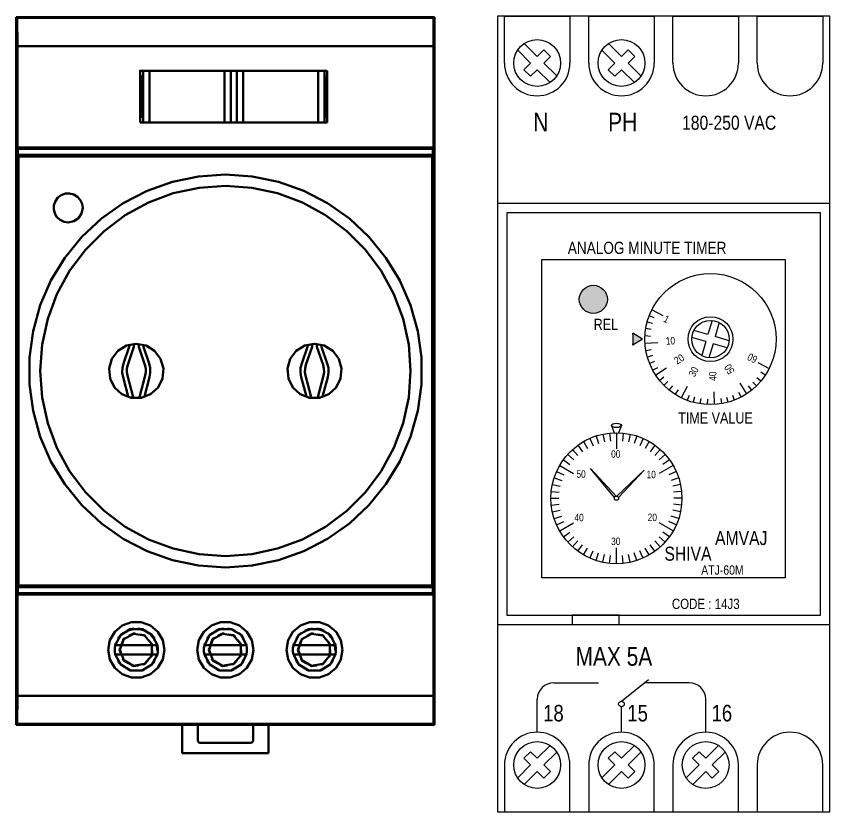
# Model space of a CAD drawing. Header units: millimetres. Extents: x 41 to 1635, y 11 to 1528.
# Drawn here: x 859.7 to 946.6, y 1114.2 to 1199.2 of the extents above; entities that cross this region are included whole.
import ezdxf

# ---------------------------------------------------------------- set-up
doc = ezdxf.new("R2010")
doc.units = ezdxf.units.MM
doc.header["$LTSCALE"] = 8
doc.layers.get('0').update_dxf_attribs({"linetype": 'CONTINUOUS'})
doc.layers.add('Visible (ISO)', color=7, linetype='CONTINUOUS', lineweight=50)
doc.styles.get("Standard").update_dxf_attribs({"font": '', "width": 0.8})
doc.styles.get('Standard').set_extended_font_data('Meiryo UI')

# ---------------------------------------------------------------- blocks, each defined once
blk = doc.blocks.new('Timer Shiva Amvaj')
for color, points in [(2, [(-23, -30.25, 1), (-26, -30.25, 1)]), (256, [(-20.284, -35.146), (-19.265, -34.5), (-20.284, -33.854, -0.080196)])]:
    blk.add_hatch(color=color).paths.add_polyline_path(points)
for p, q in [((-31.878, -2.914), (-30.5, -4.293)), ((-22.878, -2.914), (-21.5, -4.293)), ((-32.586, -3.622), (-31.207, -5)), ((-30.5, -4.293), (-29.793, -3.586)), ((-29.086, -4.293), (-29.793, -3.586)), ((-29.793, -5), (-29.086, -4.293)), ((-23.586, -3.622), (-22.207, -5)), ((-21.5, -4.293), (-20.793, -3.586)), ((-20.086, -4.293), (-20.793, -3.586)), ((-20.793, -5), (-20.086, -4.293)), ((-31.914, -5.707), (-31.207, -5)), ((-29.793, -5), (-28.414, -6.378)), ((-22.914, -5.707), (-22.207, -5)), ((-20.793, -5), (-19.414, -6.378)), ((-31.914, -5.707), (-31.207, -6.414)), ((-31.207, -6.414), (-30.5, -5.707)), ((-30.5, -5.707), (-29.122, -7.086)), ((-22.914, -5.707), (-22.207, -6.414)), ((-22.207, -6.414), (-21.5, -5.707)), ((-21.5, -5.707), (-20.122, -7.086)), ((-18.004, -32.234), (-18.535, -32.021)), ((-18.004, -32.234), (-18.535, -32.021)), ((-17.033, -31.998), (-18.244, -31.358)), ((-18.196, -32.83), (-18.745, -32.67)), ((-18.196, -32.83), (-18.745, -32.67)), ((-11.817, -32.507), (-12.259, -34.003)), ((-11.05, -32.734), (-11.492, -34.23)), ((-19.265, -34.5), (-20.284, -33.854)), ((-18.335, -33.479), (-18.898, -33.376)), ((-18.335, -33.479), (-18.898, -33.376)), ((-12.259, -34.003), (-13.755, -33.561)), ((-19.265, -34.5), (-20.284, -35.146)), ((-18.41, -34.201), (-18.981, -34.163)), ((-18.41, -34.201), (-18.981, -34.163)), ((-12.486, -34.77), (-13.981, -34.328)), ((-9.996, -34.672), (-11.492, -34.23)), ((-17.605, -34.892), (-18.974, -34.953)), ((-12.486, -34.77), (-12.928, -36.266)), ((-11.718, -34.997), (-12.161, -36.493)), ((-10.223, -35.439), (-11.718, -34.997)), ((-18.312, -35.656), (-18.877, -35.748)), ((-18.169, -36.266), (-18.722, -36.412)), ((-17.954, -36.894), (-18.489, -37.096)), ((-6.945, -37.002), (-5.733, -37.642)), ((-17.646, -37.552), (-18.155, -37.813)), ((-16.677, -37.617), (-17.837, -38.347)), ((-6.603, -38.008), (-6.13, -38.33)), ((-16.959, -38.576), (-17.409, -38.93)), ((-16.539, -39.04), (-16.952, -39.436)), ((-7.482, -39.083), (-7.088, -39.499)), ((-7.033, -38.594), (-6.599, -38.967)), ((-16.046, -39.485), (-16.416, -39.922)), ((-15.458, -39.911), (-15.776, -40.387)), ((-14.491, -39.544), (-15.13, -40.755)), ((-14.491, -39.544), (-15.13, -40.755)), ((-14.491, -39.544), (-15.13, -40.755)), ((-8.871, -39.189), (-8.142, -40.348)), ((-7.949, -39.5), (-7.598, -39.952)), ((-14.275, -40.508), (-14.489, -41.038)), ((-13.679, -40.702), (-13.841, -41.251)), ((-13.031, -40.843), (-13.135, -41.406)), ((-11.633, -40.119), (-11.582, -41.488)), ((-10.887, -40.833), (-10.801, -41.398)), ((-10.276, -40.696), (-10.135, -41.25)), ((-9.647, -40.486), (-9.449, -41.023)), ((-8.986, -40.183), (-8.729, -40.695)), ((-12.308, -40.92), (-12.348, -41.491)), ((-22.566, -43.721), (-22.268, -44.504)), ((-21.509, -43.721), (-21.807, -44.504)), ((-24.885, -45.105), (-24.537, -45.887)), ((-24.201, -44.843), (-23.936, -45.656)), ((-23.493, -44.653), (-23.315, -45.49)), ((-22.769, -44.538), (-22.68, -45.389)), ((-22.037, -44.5), (-22.037, -46.211)), ((-21.306, -44.538), (-21.395, -45.389)), ((-20.582, -44.653), (-20.76, -45.49)), ((-19.874, -44.843), (-20.139, -45.656)), ((-19.19, -45.105), (-19.538, -45.887)), ((-26.152, -45.837), (-25.649, -46.529)), ((-25.537, -45.438), (-25.11, -46.179)), ((-18.537, -45.438), (-18.965, -46.179)), ((-17.923, -45.837), (-18.426, -46.529)), ((-27.239, -46.816), (-26.604, -47.388)), ((-26.721, -46.298), (-26.149, -46.934)), ((-17.354, -46.298), (-17.926, -46.934)), ((-16.835, -46.816), (-17.471, -47.388)), ((-27.701, -47.386), (-27.009, -47.888)), ((-16.374, -47.386), (-17.066, -47.888)), ((-28.432, -48.653), (-27.651, -49.001)), ((-28.1, -48), (-26.618, -48.855)), ((-22.243, -51.415), (-24.805, -48.327)), ((-22.067, -51.28), (-24.795, -48.324)), ((-21.995, -51.282), (-19.089, -48.501)), ((-21.827, -51.428), (-19.079, -48.505)), ((-15.975, -48), (-17.457, -48.855)), ((-15.643, -48.653), (-16.424, -49.001)), ((-28.695, -49.337), (-27.881, -49.601)), ((-15.38, -49.337), (-16.193, -49.601)), ((-28.885, -50.045), (-28.048, -50.222)), ((-15.19, -50.045), (-16.027, -50.222)), ((-28.999, -50.768), (-28.149, -50.858)), ((-15.076, -50.768), (-15.926, -50.858)), ((-29.037, -51.5), (-28.182, -51.5)), ((-15.037, -51.5), (-15.893, -51.5)), ((-28.999, -52.232), (-28.149, -52.142)), ((-28.885, -52.955), (-28.048, -52.778)), ((-15.19, -52.955), (-16.027, -52.778)), ((-15.076, -52.232), (-15.926, -52.142)), ((-28.695, -53.663), (-27.881, -53.399)), ((-15.38, -53.663), (-16.193, -53.399)), ((-28.432, -54.347), (-27.651, -53.999)), ((-28.1, -55), (-26.618, -54.145)), ((-15.975, -55), (-17.457, -54.145)), ((-15.643, -54.347), (-16.424, -53.999)), ((-27.701, -55.614), (-27.009, -55.112)), ((-27.239, -56.184), (-26.604, -55.612)), ((-16.835, -56.184), (-17.471, -55.612)), ((-16.374, -55.614), (-17.066, -55.112)), ((-26.721, -56.702), (-26.149, -56.066)), ((-26.152, -57.163), (-25.649, -56.471)), ((-17.923, -57.163), (-18.426, -56.471)), ((-17.354, -56.702), (-17.926, -56.066)), ((-25.537, -57.562), (-25.11, -56.821)), ((-24.885, -57.895), (-24.537, -57.113)), ((-24.201, -58.157), (-23.936, -57.344)), ((-22.037, -58.5), (-22.037, -56.789)), ((-19.874, -58.157), (-20.139, -57.344)), ((-19.19, -57.895), (-19.538, -57.113)), ((-18.537, -57.562), (-18.965, -56.821)), ((-23.493, -58.347), (-23.315, -57.51)), ((-22.769, -58.462), (-22.68, -57.611)), ((-21.306, -58.462), (-21.395, -57.611)), ((-20.582, -58.347), (-20.76, -57.51)), ((-28.727, -71.219), (-23.956, -71.219)), ((-21.5, -73.191), (-18.602, -70.865)), ((-14.273, -71.219), (-19.044, -71.219)), ((-30.497, -76.5), (-30.497, -72.989)), ((-12.503, -76.5), (-12.503, -72.989)), ((-21.5, -76.5), (-21.5, -73.788)), ((-30.5, -79.293), (-29.122, -77.914)), ((-21.5, -79.293), (-20.122, -77.914)), ((-12.5, -79.293), (-11.122, -77.914)), ((-31.914, -79.293), (-31.207, -78.586)), ((-31.207, -78.586), (-30.5, -79.293)), ((-29.793, -80), (-28.414, -78.622)), ((-22.914, -79.293), (-22.207, -78.586)), ((-22.207, -78.586), (-21.5, -79.293)), ((-20.793, -80), (-19.414, -78.622)), ((-13.914, -79.293), (-13.207, -78.586)), ((-13.207, -78.586), (-12.5, -79.293)), ((-11.793, -80), (-10.414, -78.622)), ((-31.914, -79.293), (-31.207, -80)), ((-22.914, -79.293), (-22.207, -80)), ((-13.914, -79.293), (-13.207, -80)), ((-32.586, -81.378), (-31.207, -80)), ((-31.878, -82.086), (-30.5, -80.707)), ((-30.5, -80.707), (-29.793, -81.414)), ((-29.793, -80), (-29.086, -80.707)), ((-29.086, -80.707), (-29.793, -81.414)), ((-23.586, -81.378), (-22.207, -80)), ((-22.878, -82.086), (-21.5, -80.707)), ((-21.5, -80.707), (-20.793, -81.414)), ((-20.793, -80), (-20.086, -80.707)), ((-20.086, -80.707), (-20.793, -81.414)), ((-14.586, -81.378), (-13.207, -80)), ((-13.878, -82.086), (-12.5, -80.707)), ((-12.5, -80.707), (-11.793, -81.414)), ((-11.793, -80), (-11.086, -80.707)), ((-11.086, -80.707), (-11.793, -81.414))]:
    blk.add_line(p, q)
for points in [[(-34.75, -85), (0.75, -85), (0.75, 0), (-34.75, 0)], [(-34.75, -65), (0.75, -65), (0.75, -20), (-34.75, -20)], [(-33.75, -64), (-0.25, -64), (-0.25, -21), (-33.75, -21)], [(-4, -60), (-30, -60), (-30, -26), (-4, -26)], [(-26.75, -65), (-21.75, -65), (-21.75, -64), (-26.75, -64)]]:
    blk.add_lwpolyline(points, close=True)
for points in [[(-34, -5), (-34, 0), (-27, 0), (-27, -5)], [(-25, -5), (-25, 0), (-18, 0), (-18, -5)], [(-16, -5), (-16, 0), (-9, 0), (-9, -5)], [(-7, -5), (-7, 0), (0, 0), (0, -5)], [(-34, -80), (-34, -85), (-27, -85), (-27, -80)], [(-25, -80), (-25, -85), (-18, -85), (-18, -80)], [(-16, -80), (-16, -85), (-9, -85), (-9, -80)], [(-7, -80), (-7, -85), (0, -85), (0, -80)]]:
    blk.add_lwpolyline(points)
for centre, radius in [((-30.5, -5), 2.5), ((-30.5, -5), 2.5), ((-21.5, -5), 2.5), ((-21.5, -5), 2.5), ((-11.989, -34.5), 7), ((-11.989, -34.5), 2.4), ((-11.989, -34.5), 2), ((-11.989, -34.5), 2), ((-22.037, -51.5), 7), ((-22.037, -51.5), 0.222), ((-21.5, -73.49), 0.298), ((-30.5, -80), 2.5), ((-30.5, -80), 2.5), ((-21.5, -80), 2.5), ((-21.5, -80), 2.5), ((-12.5, -80), 2.5), ((-12.5, -80), 2.5)]:
    blk.add_circle(centre, radius)
at = {"color": 2}
blk.add_circle((-24.5, -30.25), 1.5, dxfattribs=at)
for centre, radius, start, end in [((-30.5, -5), 3.5, 180, 0), ((-21.5, -5), 3.5, 180, 0), ((-12.5, -5), 3.5, 180, 0), ((-3.5, -5), 3.5, 180, 0), ((-24.283, -34.5), 4.051, 350.82981, 9.17019), ((-28.727, -72.989), 1.77, 90, 180), ((-14.273, -72.989), 1.77, 0, 90), ((-30.5, -80), 3.5, 0, 180), ((-21.5, -80), 3.5, 0, 180), ((-12.5, -80), 3.5, 0, 180), ((-3.5, -80), 3.5, 0, 180)]:
    blk.add_arc(centre, radius, start, end)
blk.add_ellipse((-22.037, -43.721), major_axis=(-0.528, 0), ratio=0.428572)
at = {"attachment_point": 1}
for s, insert, char_height, width in [('{\\fArial|b0|i0|c0|p32;N}', (-30.926, -10.313), 2, 278.75759), ('{\\fArial|b0|i0|c0|p32;PH}', (-22.92, -10.313), 2, 278.75759), ('{\\fArial|b0|i0|c0|p32;180-250 VAC}', (-15.025, -10.623), 1.5, 278.75759), ('{\\fArial|b0|i0|c0|p32;ANALOG MINUTE TIMER}', (-27.231, -24.094), 1.3, 278.75759), ('{\\fArial|b0|i0|c0|p32;REL}', (-24.47, -32.314), 1.2, 278.75759), ('{\\fArial|b0|i0|c0|p32;TIME VALUE}', (-15.439, -42.321), 1.2, 278.75759), ('{\\fArial|b0|i0|c0|p32;00}', (-22.605, -46.376), 0.8, 278.75759), ('{\\fArial|b0|i0|c0|p32;50}', (-26.31, -48.515), 0.8, 278.75759), ('{\\fArial|b0|i0|c0|p32;10}', (-18.819, -48.562), 0.8, 278.75759), ('{\\fArial|b0|i0|c0|p32;40}', (-26.525, -53.166), 0.8, 278.75759), ('{\\fArial|b0|i0|c0|p32;20}', (-18.698, -53.143), 0.8, 278.75759), ('{\\fArial|b0|i0|c0|p32;AMVAJ}', (-11.498, -55.002), 1.5, 278.75759), ('{\\fArial|b0|i0|c0|p32;30}', (-22.605, -55.704), 0.8, 278.75759), ('{\\fArial|b0|i0|c0|p32;SHIVA}', (-16.908, -56.675), 1.5, 278.75759), ('{\\fArial|b0|i0|c0|p32;ATJ-60M}', (-12.979, -58.673), 1, 278.75759), ('{\\fArial|b0|i0|c0|p32;CODE : 14J3}', (-16.115, -62.238), 1.1, 278.75759), ('{\\fArial|b0|i0|c0|p32;MAX 5A}', (-26.405, -67.403), 2, 278.75759), ('{\\fArial|b0|i0|c0|p32;18}', (-29.868, -73.581), 1.76991, 246.68813), ('{\\fArial|b0|i0|c0|p32;15}', (-20.871, -73.581), 1.76991, 246.68813), ('{\\fArial|b0|i0|c0|p32;16}', (-11.874, -73.581), 1.76991, 246.68813)]:
    blk.add_mtext(s, dxfattribs=dict(at, insert=insert, char_height=char_height, width=width))
at = {"char_height": 0.8, "width": 278.75759}
for s, insert, attachment_point, rotation in [('{\\fArial|b0|i0|c0|p32;1}', (-17.09, -32.592), 7, 332.16204), ('{\\fArial|b0|i0|c0|p32;10}', (-15.788, -34.261), 3, 2.16204), ('\\pxt330;{\\fArial|b0|i0|c0|p32;20}', (-15.13, -36.029), 3, 32.16204), ('{\\fArial|b0|i0|c0|p32;60}', (-6.887, -36.408), 7, 152.16204), ('{\\fArial|b0|i0|c0|p32;50}', (-10.576, -37.499), 3, 122.16204), ('{\\fArial|b0|i0|c0|p32;30}', (-13.912, -37.354), 3, 62.16204), ('{\\fArial|b0|i0|c0|p32;40}', (-12.162, -37.976), 3, 92.16204)]:
    blk.add_mtext(s, dxfattribs=dict(at, insert=insert, attachment_point=attachment_point, rotation=rotation))
blk = doc.blocks.new('DSO')
at = {"layer": 'Visible (ISO)'}
for p, q in [((0.02, 22.246), (-37.73, 22.246)), ((-37.73, 22.246), (-37.13, 22.246)), ((-37.73, 22.246), (-37.73, 17.171)), ((-37.73, 22.246), (-37.73, 17.403)), ((0.02, 22.246), (-37.73, 22.245)), ((-37.73, -0.052), (-37.73, 22.245)), ((-37.73, 22.245), (-37.68, 22.197)), ((-37.68, 22.197), (-36.18, 22.188)), ((-37.68, -0.004), (-37.68, 22.197)), ((-36.18, 0.005), (-36.18, 22.188)), ((-30.841, 22.188), (-30.795, 22.188)), ((-30.778, 0.006), (-30.778, 22.188)), ((-30.707, 0.029), (-30.707, 22.163)), ((-30.69, 22.164), (-30.644, 22.163)), ((-30.394, 22.163), (-30.44, 22.163)), ((-30.376, 0.03), (-30.376, 22.164)), ((-30.286, 0.063), (-30.286, 22.127)), ((-30.223, 22.128), (-30.058, 22.127)), ((-7.487, 22.129), (-7.652, 22.128)), ((-7.424, 0.063), (-7.424, 22.128)), ((-7.333, 0.029), (-7.333, 22.164)), ((-7.316, 22.164), (-7.27, 22.164)), ((-7.02, 22.165), (-7.066, 22.164)), ((-7.003, 0.028), (-7.003, 22.165)), ((-6.932, 0.005), (-6.932, 22.189)), ((-6.869, 22.189), (-6.915, 22.189)), ((-0.03, 22.198), (-1.53, 22.189)), ((-1.53, 0.004), (-1.53, 22.189)), ((0.02, 22.246), (-0.03, 22.198)), ((-0.03, -0.005), (-0.03, 22.198)), ((0.02, -0.053), (0.02, 22.246)), ((0.02, -0.053), (0.02, 22.246)), ((-10.932, 19.478), (-10.873, 19.181)), ((-10.873, 19.181), (-10.705, 18.93)), ((-10.453, 18.762), (-10.705, 18.93)), ((-10.157, 18.703), (-10.453, 18.762)), ((-35.023, 16.596), (-34.688, 16.995)), ((-34.688, 16.995), (-34.237, 17.256)), ((-33.974, 16.969), (-34.516, 16.68)), ((-34.237, 17.256), (-33.723, 17.346)), ((-33.974, 16.969), (-33.974, 14.724)), ((-33.807, 16.994), (-33.829, 16.991)), ((-33.723, 16.997), (-33.733, 16.994)), ((-33.723, 17.346), (-33.211, 17.256)), ((-33.714, 16.994), (-33.723, 16.997)), ((-33.411, 16.948), (-33.473, 16.969)), ((-32.931, 16.68), (-33.473, 16.969)), ((-33.473, 14.724), (-33.473, 16.969)), ((-33.211, 17.256), (-32.759, 16.995)), ((-32.759, 16.995), (-32.425, 16.596)), ((-19.729, 17.004), (-20.088, 16.61)), ((-19.252, 17.241), (-19.729, 17.004)), ((-18.721, 17.29), (-19.252, 17.241)), ((-18.209, 17.144), (-18.721, 17.29)), ((-17.783, 16.823), (-18.209, 17.144)), ((-35.201, 16.107), (-35.023, 16.596)), ((-34.516, 16.68), (-34.832, 16.154)), ((-34.516, 16.68), (-34.719, 16.348)), ((-34.285, 16.515), (-34.583, 15.998)), ((-34.49, 16.703), (-34.516, 16.68)), ((-34.297, 16.529), (-34.436, 16.288)), ((-34.4, 16.777), (-34.429, 16.736)), ((-34.275, 16.817), (-34.425, 16.742)), ((-34.275, 16.817), (-34.4, 16.777)), ((-34.206, 16.562), (-34.297, 16.529)), ((-33.723, 16.72), (-34.285, 16.515)), ((-33.723, 16.738), (-33.984, 16.643)), ((-33.633, 16.705), (-33.723, 16.738)), ((-33.162, 16.515), (-33.723, 16.72)), ((-33.151, 16.529), (-33.412, 16.625)), ((-33.162, 16.515), (-32.864, 15.998)), ((-33.151, 16.529), (-33.102, 16.446)), ((-32.931, 16.68), (-33.136, 16.819)), ((-33.048, 16.777), (-33.099, 16.794)), ((-33.048, 16.777), (-33.022, 16.741)), ((-32.817, 16.542), (-32.931, 16.68)), ((-32.425, 16.596), (-32.246, 16.107)), ((-20.088, 16.61), (-20.28, 16.113)), ((-17.503, 16.37), (-17.783, 16.823)), ((-35.201, 15.586), (-35.201, 16.107)), ((-34.829, 16.165), (-34.832, 16.154)), ((-34.832, 16.154), (-34.832, 15.539)), ((-34.754, 16.289), (-34.817, 16.202)), ((-34.758, 16.283), (-34.817, 16.186)), ((-34.817, 16.202), (-34.817, 16.184)), ((-34.553, 16.085), (-34.602, 16.001)), ((-32.985, 16.243), (-32.846, 16.001)), ((-32.71, 16.313), (-32.63, 16.038)), ((-32.648, 16.227), (-32.63, 16.202)), ((-32.63, 16.186), (-32.63, 16.202)), ((-32.246, 16.107), (-32.246, 15.586)), ((-20.28, 16.113), (-20.28, 15.58)), ((-20.249, 16.018), (-20.277, 16.122)), ((-17.405, 15.846), (-17.503, 16.37)), ((-34.602, 16.001), (-34.553, 15.727)), ((-34.583, 15.998), (-34.48, 15.41)), ((-32.967, 15.41), (-32.864, 15.998)), ((-32.952, 15.401), (-32.903, 15.675)), ((-32.862, 15.906), (-32.846, 16.001)), ((-32.63, 15.655), (-32.71, 15.38)), ((-20.249, 15.675), (-20.277, 15.57)), ((-17.503, 15.323), (-17.405, 15.846)), ((-5.595, 15.646), (-5.295, 15.646)), ((-5.595, 15.646), (-5.595, 15.481)), ((-5.495, 15.646), (-5.295, 15.646)), ((-5.295, 15.647), (-5.295, 15.553)), ((-5.295, 15.647), (-3.145, 15.647)), ((-5.295, 15.647), (-5.295, 15.646)), ((-5.295, 15.646), (-5.295, 15.615)), ((-3.145, 15.647), (-3.145, 15.553)), ((-3.145, 15.646), (-3.145, 15.647)), ((-3.145, 15.615), (-3.145, 15.646)), ((-3.145, 15.646), (-2.845, 15.646)), ((-35.023, 15.097), (-35.201, 15.586)), ((-34.829, 15.528), (-34.832, 15.539)), ((-34.832, 15.539), (-34.516, 15.013)), ((-34.817, 15.509), (-34.817, 15.491)), ((-34.817, 15.507), (-34.758, 15.41)), ((-34.817, 15.491), (-34.754, 15.404)), ((-34.719, 15.345), (-34.516, 15.013)), ((-34.512, 15.496), (-34.496, 15.401)), ((-34.496, 15.401), (-34.282, 15.222)), ((-34.48, 15.41), (-34.022, 15.026)), ((-33.425, 15.026), (-32.967, 15.41)), ((-33.419, 15.009), (-33.205, 15.188)), ((-33.025, 15.339), (-32.952, 15.401)), ((-32.648, 15.466), (-32.63, 15.491)), ((-32.63, 15.491), (-32.63, 15.507)), ((-32.246, 15.586), (-32.425, 15.097)), ((-20.28, 15.58), (-20.088, 15.083)), ((-17.503, 15.323), (-17.783, 14.87)), ((-5.595, 15.481), (-2.845, 15.481)), ((-5.295, 15.553), (-3.145, 15.553)), ((-37.73, 14.772), (-37.73, 11.796)), ((-34.688, 14.697), (-35.023, 15.097)), ((-34.516, 15.013), (-34.49, 14.99)), ((-34.516, 15.013), (-33.974, 14.724)), ((-34.431, 14.959), (-34.4, 14.916)), ((-34.201, 14.852), (-34.428, 14.955)), ((-34.425, 14.952), (-34.274, 14.875)), ((-34.4, 14.916), (-34.261, 14.871)), ((-34.103, 15.071), (-34.028, 15.009)), ((-34.028, 15.009), (-33.748, 15.009)), ((-34.022, 15.026), (-33.425, 15.026)), ((-33.528, 14.76), (-33.799, 14.721)), ((-33.516, 15.009), (-33.419, 15.009)), ((-32.931, 15.013), (-33.473, 14.724)), ((-32.938, 15.068), (-33.151, 14.882)), ((-33.136, 14.874), (-32.931, 15.013)), ((-33.1, 14.899), (-33.048, 14.916)), ((-33.048, 14.916), (-33.021, 14.952)), ((-32.817, 15.151), (-32.931, 15.013)), ((-32.425, 15.097), (-32.759, 14.697)), ((-20.088, 15.083), (-19.729, 14.689)), ((-18.209, 14.548), (-17.783, 14.87)), ((-5.595, 15.147), (-2.845, 15.147)), ((-2.845, 15.147), (-2.845, 11.146)), ((-37.73, 12.421), (-37.73, 14.522)), ((-34.237, 14.437), (-34.688, 14.697)), ((-33.723, 14.346), (-34.237, 14.437)), ((-33.829, 14.702), (-33.807, 14.699)), ((-33.733, 14.699), (-33.723, 14.696)), ((-33.723, 14.696), (-33.714, 14.699)), ((-33.211, 14.437), (-33.723, 14.346)), ((-33.473, 14.724), (-33.411, 14.745)), ((-33.211, 14.437), (-32.759, 14.697)), ((-19.729, 14.689), (-19.252, 14.452)), ((-19.252, 14.452), (-18.721, 14.403)), ((-18.721, 14.403), (-18.209, 14.548)), ((-37.73, 13.397), (-39.23, 13.397)), ((-39.23, 13.397), (-39.23, 8.796)), ((-34.237, 12.506), (-33.723, 12.597)), ((-33.723, 12.597), (-33.211, 12.506)), ((-38.617, 12.555), (-38.663, 12.509)), ((-35.023, 11.846), (-34.688, 12.246)), ((-34.688, 12.246), (-34.237, 12.506)), ((-33.974, 12.219), (-34.516, 11.93)), ((-33.974, 12.219), (-33.974, 9.974)), ((-33.807, 12.243), (-33.829, 12.241)), ((-33.723, 12.246), (-33.732, 12.243)), ((-33.715, 12.243), (-33.723, 12.246)), ((-33.411, 12.198), (-33.473, 12.219)), ((-32.931, 11.93), (-33.473, 12.219)), ((-33.473, 9.974), (-33.473, 12.219)), ((-33.211, 12.506), (-32.759, 12.246)), ((-32.759, 12.246), (-32.425, 11.846)), ((-37.73, 11.796), (-37.73, 10.397)), ((-35.201, 11.357), (-35.023, 11.846)), ((-34.516, 11.93), (-34.832, 11.404)), ((-34.516, 11.93), (-34.719, 11.598)), ((-34.285, 11.765), (-34.583, 11.248)), ((-34.49, 11.953), (-34.516, 11.93)), ((-34.297, 11.779), (-34.435, 11.539)), ((-34.4, 12.027), (-34.43, 11.986)), ((-34.274, 12.068), (-34.425, 11.992)), ((-34.274, 12.068), (-34.4, 12.027)), ((-34.206, 11.812), (-34.297, 11.779)), ((-33.723, 11.97), (-34.285, 11.765)), ((-33.723, 11.988), (-33.984, 11.893)), ((-33.632, 11.955), (-33.723, 11.988)), ((-33.162, 11.765), (-33.723, 11.97)), ((-33.151, 11.779), (-33.412, 11.875)), ((-33.162, 11.765), (-32.864, 11.248)), ((-33.151, 11.779), (-33.102, 11.696)), ((-32.931, 11.93), (-33.136, 12.069)), ((-33.048, 12.027), (-33.1, 12.044)), ((-33.048, 12.027), (-33.022, 11.991)), ((-32.817, 11.792), (-32.931, 11.93)), ((-32.425, 11.846), (-32.246, 11.357)), ((-35.201, 10.836), (-35.201, 11.357)), ((-34.829, 11.415), (-34.832, 11.404)), ((-34.832, 11.404), (-34.832, 10.789)), ((-34.754, 11.539), (-34.817, 11.452)), ((-34.757, 11.534), (-34.817, 11.436)), ((-34.817, 11.452), (-34.817, 11.434)), ((-34.553, 11.335), (-34.602, 11.251)), ((-32.985, 11.492), (-32.846, 11.251)), ((-32.648, 11.477), (-32.63, 11.452)), ((-32.63, 11.436), (-32.63, 11.452)), ((-32.246, 11.357), (-32.246, 10.836)), ((-34.602, 11.251), (-34.553, 10.978)), ((-34.583, 11.248), (-34.48, 10.66)), ((-32.967, 10.66), (-32.864, 11.248)), ((-32.952, 10.651), (-32.903, 10.925)), ((-32.862, 11.156), (-32.846, 11.251)), ((-5.595, 11.146), (-2.845, 11.146)), ((-35.023, 10.346), (-35.201, 10.836)), ((-34.829, 10.778), (-34.832, 10.789)), ((-34.832, 10.789), (-34.516, 10.263)), ((-34.817, 10.759), (-34.817, 10.741)), ((-34.817, 10.757), (-34.758, 10.66)), ((-34.817, 10.741), (-34.754, 10.654)), ((-34.719, 10.595), (-34.516, 10.263)), ((-34.512, 10.746), (-34.496, 10.651)), ((-34.496, 10.651), (-34.284, 10.473)), ((-34.48, 10.66), (-34.022, 10.276)), ((-33.425, 10.276), (-32.967, 10.66)), ((-33.419, 10.259), (-33.207, 10.436)), ((-33.025, 10.589), (-32.952, 10.651)), ((-32.648, 10.716), (-32.63, 10.741)), ((-32.63, 10.741), (-32.63, 10.757)), ((-32.246, 10.836), (-32.425, 10.346)), ((-5.595, 10.812), (-5.595, 10.646)), ((-5.595, 10.481), (-5.595, 10.646)), ((-5.595, 10.481), (-5.595, 5.812)), ((-5.595, 10.481), (-2.845, 10.481)), ((-2.845, 10.646), (-2.845, 10.812)), ((-2.845, 10.481), (-2.845, 10.646)), ((-2.845, 10.481), (-2.845, 5.812)), ((-37.73, 10.397), (-37.73, 7.421)), ((-34.688, 9.947), (-35.023, 10.346)), ((-34.516, 10.263), (-34.49, 10.24)), ((-34.516, 10.263), (-33.974, 9.974)), ((-34.43, 10.209), (-34.4, 10.166)), ((-34.425, 10.201), (-34.275, 10.126)), ((-34.4, 10.166), (-34.262, 10.122)), ((-34.102, 10.32), (-34.028, 10.259)), ((-34.028, 10.259), (-33.752, 10.259)), ((-34.022, 10.276), (-33.425, 10.276)), ((-33.515, 10.259), (-33.419, 10.259)), ((-32.931, 10.263), (-33.473, 9.974)), ((-33.473, 9.974), (-33.411, 9.995)), ((-33.136, 10.124), (-32.931, 10.263)), ((-33.099, 10.149), (-33.048, 10.166)), ((-33.048, 10.166), (-33.022, 10.202)), ((-32.817, 10.401), (-32.931, 10.263)), ((-32.425, 10.346), (-32.759, 9.947)), ((-5.595, 10.147), (-2.845, 10.147)), ((-2.845, 10.147), (-2.845, 6.146)), ((-38.663, 9.684), (-38.617, 9.638)), ((-37.73, 9.772), (-37.73, 7.671)), ((-34.237, 9.687), (-34.688, 9.947)), ((-33.723, 9.596), (-34.237, 9.687)), ((-33.829, 9.952), (-33.807, 9.949)), ((-33.732, 9.949), (-33.723, 9.947)), ((-33.723, 9.947), (-33.715, 9.949)), ((-33.211, 9.687), (-33.723, 9.596)), ((-33.211, 9.687), (-32.759, 9.947)), ((-39.23, 8.796), (-37.73, 8.796)), ((-34.237, 7.756), (-33.723, 7.846)), ((-33.723, 7.846), (-33.211, 7.756)), ((-35.023, 7.096), (-34.688, 7.496)), ((-34.688, 7.496), (-34.237, 7.756)), ((-33.974, 7.469), (-34.516, 7.18)), ((-33.974, 7.469), (-33.974, 5.224)), ((-33.807, 7.493), (-33.829, 7.491)), ((-33.723, 7.496), (-33.733, 7.493)), ((-33.714, 7.493), (-33.723, 7.496)), ((-33.411, 7.448), (-33.473, 7.469)), ((-32.931, 7.18), (-33.473, 7.469)), ((-33.473, 5.224), (-33.473, 7.469)), ((-33.211, 7.756), (-32.759, 7.496)), ((-32.759, 7.496), (-32.425, 7.096)), ((-19.729, 7.504), (-20.088, 7.11)), ((-19.252, 7.741), (-19.729, 7.504)), ((-18.721, 7.79), (-19.252, 7.741)), ((-18.209, 7.645), (-18.721, 7.79)), ((-17.783, 7.323), (-18.209, 7.645)), ((-35.201, 6.607), (-35.023, 7.096)), ((-34.516, 7.18), (-34.832, 6.654)), ((-34.516, 7.18), (-34.719, 6.848)), ((-34.285, 7.015), (-34.583, 6.498)), ((-34.49, 7.203), (-34.516, 7.18)), ((-34.297, 7.029), (-34.436, 6.789)), ((-34.4, 7.277), (-34.429, 7.236)), ((-34.274, 7.317), (-34.425, 7.242)), ((-34.274, 7.318), (-34.4, 7.277)), ((-34.206, 7.062), (-34.297, 7.029)), ((-33.723, 7.22), (-34.285, 7.015)), ((-33.723, 7.238), (-33.985, 7.143)), ((-33.632, 7.205), (-33.723, 7.238)), ((-33.162, 7.015), (-33.723, 7.22)), ((-33.151, 7.029), (-33.412, 7.125)), ((-33.162, 7.015), (-32.864, 6.498)), ((-33.151, 7.029), (-33.102, 6.946)), ((-32.931, 7.18), (-33.136, 7.319)), ((-33.048, 7.277), (-33.099, 7.294)), ((-33.048, 7.277), (-33.022, 7.241)), ((-32.817, 7.042), (-32.931, 7.18)), ((-32.425, 7.096), (-32.246, 6.607)), ((-20.088, 7.11), (-20.28, 6.613)), ((-17.503, 6.87), (-17.783, 7.323)), ((-35.201, 6.086), (-35.201, 6.607)), ((-34.829, 6.665), (-34.832, 6.654)), ((-34.832, 6.654), (-34.832, 6.039)), ((-34.754, 6.789), (-34.817, 6.702)), ((-34.758, 6.783), (-34.817, 6.686)), ((-34.817, 6.702), (-34.817, 6.684)), ((-34.553, 6.585), (-34.602, 6.501)), ((-32.984, 6.742), (-32.846, 6.501)), ((-32.71, 6.813), (-32.63, 6.538)), ((-32.648, 6.727), (-32.63, 6.702)), ((-32.63, 6.686), (-32.63, 6.702)), ((-32.246, 6.607), (-32.246, 6.086)), ((-20.28, 6.613), (-20.28, 6.08)), ((-20.249, 6.518), (-20.277, 6.622)), ((-17.405, 6.347), (-17.503, 6.87)), ((-35.023, 5.596), (-35.201, 6.086)), ((-34.602, 6.501), (-34.553, 6.227)), ((-34.583, 6.498), (-34.48, 5.91)), ((-32.967, 5.91), (-32.864, 6.498)), ((-32.952, 5.901), (-32.903, 6.176)), ((-32.862, 6.406), (-32.846, 6.501)), ((-32.63, 6.155), (-32.71, 5.88)), ((-32.246, 6.086), (-32.425, 5.596)), ((-20.28, 6.08), (-20.088, 5.583)), ((-20.249, 6.175), (-20.277, 6.071)), ((-17.503, 5.823), (-17.405, 6.347)), ((-5.595, 6.146), (-2.845, 6.146)), ((-34.829, 6.028), (-34.832, 6.039)), ((-34.832, 6.039), (-34.516, 5.513)), ((-34.817, 6.009), (-34.817, 5.991)), ((-34.817, 6.006), (-34.758, 5.909)), ((-34.817, 5.991), (-34.754, 5.904)), ((-34.719, 5.845), (-34.516, 5.513)), ((-34.512, 5.996), (-34.496, 5.901)), ((-34.496, 5.901), (-34.283, 5.722)), ((-34.48, 5.91), (-34.022, 5.526)), ((-33.425, 5.526), (-32.967, 5.91)), ((-33.419, 5.509), (-33.207, 5.687)), ((-33.026, 5.839), (-32.952, 5.901)), ((-32.817, 5.651), (-32.931, 5.513)), ((-32.648, 5.966), (-32.63, 5.991)), ((-32.63, 5.991), (-32.63, 6.007)), ((-17.503, 5.823), (-17.783, 5.37)), ((-5.595, 5.812), (-5.595, 5.664)), ((-5.595, 5.812), (-2.845, 5.812)), ((-5.595, 5.664), (-5.295, 5.664)), ((-5.295, 5.74), (-5.295, 5.664)), ((-5.295, 5.74), (-3.145, 5.74)), ((-3.145, 5.664), (-5.295, 5.664)), ((-3.145, 5.664), (-3.145, 5.74)), ((-2.845, 5.664), (-3.145, 5.664)), ((-2.845, 5.812), (-2.845, 5.664)), ((-34.688, 5.197), (-35.023, 5.596)), ((-34.516, 5.513), (-34.49, 5.49)), ((-34.516, 5.513), (-33.974, 5.224)), ((-34.431, 5.459), (-34.4, 5.416)), ((-34.202, 5.352), (-34.428, 5.455)), ((-34.425, 5.451), (-34.274, 5.375)), ((-34.4, 5.416), (-34.262, 5.371)), ((-34.102, 5.571), (-34.028, 5.509)), ((-34.028, 5.509), (-33.752, 5.509)), ((-34.022, 5.526), (-33.425, 5.526)), ((-33.529, 5.26), (-33.798, 5.221)), ((-33.515, 5.509), (-33.419, 5.509)), ((-32.931, 5.513), (-33.473, 5.224)), ((-33.473, 5.224), (-33.411, 5.245)), ((-32.938, 5.567), (-33.151, 5.382)), ((-33.136, 5.374), (-32.931, 5.513)), ((-33.1, 5.399), (-33.048, 5.416)), ((-33.048, 5.416), (-33.022, 5.452)), ((-32.425, 5.596), (-32.759, 5.197)), ((-20.088, 5.583), (-19.729, 5.189)), ((-18.209, 5.048), (-17.783, 5.37)), ((-37.73, -0.053), (-37.73, 5.021)), ((-37.73, 4.79), (-37.73, -0.053)), ((-34.237, 4.937), (-34.688, 5.197)), ((-33.723, 4.846), (-34.237, 4.937)), ((-33.829, 5.202), (-33.807, 5.2)), ((-33.732, 5.2), (-33.723, 5.197)), ((-33.723, 5.197), (-33.715, 5.2)), ((-33.211, 4.937), (-33.723, 4.846)), ((-33.211, 4.937), (-32.759, 5.197)), ((-19.729, 5.189), (-19.252, 4.952)), ((-19.252, 4.952), (-18.721, 4.903)), ((-18.721, 4.903), (-18.209, 5.048)), ((-36.18, 0.005), (-37.68, -0.004)), ((-30.841, 0.005), (-36.18, 0.005)), ((-30.841, 0.005), (-30.795, 0.005)), ((-30.69, 0.029), (-30.644, 0.029)), ((-30.394, 0.03), (-30.44, 0.03)), ((-30.223, 0.065), (-30.058, 0.066)), ((-7.487, 0.064), (-7.652, 0.065)), ((-7.316, 0.029), (-7.27, 0.029)), ((-7.208, 0.029), (-7.003, 0.028)), ((-7.02, 0.028), (-7.066, 0.029)), ((-6.869, 0.004), (-6.915, 0.004)), ((-0.03, -0.005), (-1.53, 0.004)), ((-37.73, -0.052), (-37.68, -0.004)), ((-37.73, -0.052), (0.02, -0.053)), ((0.02, -0.053), (-37.73, -0.053)), ((-37.73, -0.053), (-37.13, -0.053)), ((-10.08, -0.053), (-10.08, -0.053)), ((0.02, -0.053), (-0.03, -0.005))]:
    blk.add_line(p, q, dxfattribs=at)
at = {"layer": 'Visible (ISO)', "flags": 128}
for points in [[(-36.18, 22.188), (-30.903, 22.188), (-30.841, 22.188)], [(-30.795, 22.188), (-30.778, 22.187), (-30.707, 22.164), (-30.69, 22.164)], [(-30.44, 22.163), (-30.501, 22.163), (-30.582, 22.163), (-30.644, 22.163)], [(-30.394, 22.163), (-30.376, 22.163), (-30.286, 22.13), (-30.223, 22.128)], [(-7.652, 22.128), (-7.881, 22.128), (-11.534, 22.126), (-15.193, 22.125), (-18.855, 22.125), (-22.517, 22.125), (-26.175, 22.125), (-29.828, 22.127), (-30.058, 22.127)], [(-7.316, 22.164), (-7.333, 22.163), (-7.424, 22.131), (-7.487, 22.129)], [(-7.27, 22.164), (-7.208, 22.164), (-7.128, 22.164), (-7.066, 22.164)], [(-6.915, 22.189), (-6.932, 22.188), (-7.003, 22.165), (-7.02, 22.165)], [(-6.869, 22.189), (-6.807, 22.189), (-1.53, 22.189)], [(-18.14, 0.646), (-19.57, 0.646), (-20.986, 0.841), (-22.363, 1.226), (-23.674, 1.796), (-24.896, 2.539), (-26.005, 3.441), (-26.98, 4.486), (-27.805, 5.654), (-28.463, 6.923), (-28.941, 8.27), (-29.232, 9.67), (-29.33, 11.096), (-29.232, 12.523), (-28.941, 13.923), (-28.463, 15.27), (-27.805, 16.539), (-26.98, 17.707), (-26.005, 18.752), (-24.896, 19.654), (-23.674, 20.397), (-22.363, 20.967), (-20.986, 21.352), (-19.57, 21.547), (-18.14, 21.547), (-16.724, 21.352), (-15.347, 20.967), (-14.036, 20.397), (-12.814, 19.654), (-11.705, 18.752), (-10.729, 17.707), (-9.905, 16.539), (-9.247, 15.27), (-8.768, 13.923), (-8.477, 12.523), (-8.38, 11.096), (-8.477, 9.67), (-8.768, 8.27), (-9.247, 6.923), (-9.905, 5.654), (-10.729, 4.486), (-11.705, 3.441), (-12.814, 2.539), (-14.036, 1.796), (-15.347, 1.226), (-16.724, 0.841), (-18.14, 0.646)], [(-8.98, 11.096), (-9.08, 9.691), (-9.38, 8.314), (-9.872, 6.994), (-10.547, 5.758), (-11.392, 4.63), (-12.388, 3.633), (-13.516, 2.789), (-14.753, 2.114), (-16.073, 1.621), (-17.45, 1.322), (-18.855, 1.221), (-20.26, 1.322), (-21.637, 1.621), (-22.957, 2.114), (-24.194, 2.789), (-25.322, 3.633), (-26.318, 4.63), (-27.162, 5.758), (-27.837, 6.994), (-28.33, 8.314), (-28.629, 9.691), (-28.73, 11.096), (-28.629, 12.502), (-28.33, 13.879), (-27.837, 15.199), (-27.162, 16.435), (-26.318, 17.563), (-25.322, 18.56), (-24.194, 19.404), (-22.957, 20.079), (-21.637, 20.571), (-20.26, 20.871), (-18.855, 20.971), (-17.45, 20.871), (-16.073, 20.571), (-14.753, 20.079), (-13.516, 19.404), (-12.388, 18.56), (-11.392, 17.563), (-10.547, 16.435), (-9.872, 15.199), (-9.38, 13.879), (-9.08, 12.502), (-8.98, 11.096)], [(-10.157, 18.703), (-9.933, 18.736), (-9.725, 18.834), (-9.559, 18.984), (-9.441, 19.181), (-9.385, 19.403), (-9.396, 19.627), (-9.474, 19.844), (-9.609, 20.026), (-9.79, 20.16), (-10.008, 20.238), (-10.23, 20.249), (-10.453, 20.194), (-10.649, 20.076), (-10.799, 19.91), (-10.898, 19.701), (-10.932, 19.478)], [(-33.95, 16.973), (-33.974, 16.969), (-34.111, 16.9)], [(-33.473, 16.969), (-33.64, 16.994), (-33.807, 16.994), (-33.974, 16.969)], [(-32.931, 16.68), (-32.615, 16.154), (-32.615, 15.539), (-32.931, 15.013)], [(-20.217, 16.277), (-19.177, 16.554), (-18.935, 16.594), (-18.691, 16.585), (-18.453, 16.53), (-17.561, 16.226), (-17.474, 16.218)], [(-17.474, 16.218), (-17.561, 16.226), (-18.453, 16.53), (-18.691, 16.585), (-18.935, 16.594), (-19.177, 16.554), (-20.217, 16.277)], [(-32.588, 15.953), (-32.615, 16.154), (-32.707, 16.359)], [(-20.249, 16.018), (-19.104, 16.323), (-18.91, 16.355), (-18.715, 16.349), (-18.524, 16.304), (-17.561, 15.977), (-17.427, 15.963)], [(-17.561, 15.977), (-18.524, 16.304), (-18.715, 16.349), (-18.91, 16.355), (-19.104, 16.323), (-20.249, 16.018)], [(-32.707, 15.334), (-32.615, 15.539), (-32.588, 15.74)], [(-17.427, 15.73), (-17.561, 15.716), (-18.524, 15.389), (-18.715, 15.344), (-18.91, 15.338), (-19.104, 15.37), (-20.249, 15.675)], [(-17.561, 15.716), (-18.524, 15.389), (-18.715, 15.344), (-18.91, 15.338), (-19.104, 15.37), (-20.249, 15.675)], [(-5.595, 15.647), (-5.595, 15.646), (-5.295, 15.646)], [(-3.145, 15.646), (-2.845, 15.646), (-2.845, 15.647), (-3.145, 15.647)], [(-2.845, 15.481), (-2.845, 15.646), (-3.145, 15.646)], [(-17.474, 15.475), (-17.561, 15.466), (-18.453, 15.163), (-18.691, 15.108), (-18.935, 15.099), (-19.177, 15.139), (-20.217, 15.416)], [(-17.474, 15.475), (-17.561, 15.466), (-18.453, 15.163), (-18.691, 15.108), (-18.935, 15.099), (-19.177, 15.139), (-20.217, 15.416)], [(-5.595, 15.481), (-5.595, 10.812), (-2.845, 10.812), (-2.845, 15.481)], [(-34.111, 14.793), (-33.974, 14.724), (-33.95, 14.72)], [(-33.974, 14.724), (-33.807, 14.699), (-33.64, 14.699), (-33.473, 14.724)], [(-38.663, 12.509), (-38.68, 12.447), (-38.68, 9.746), (-38.663, 9.684)], [(-37.73, 12.572), (-38.555, 12.572), (-38.617, 12.555)], [(-33.95, 12.223), (-33.974, 12.219), (-34.111, 12.15)], [(-33.473, 12.219), (-33.64, 12.243), (-33.807, 12.243), (-33.974, 12.219)], [(-32.931, 11.93), (-32.615, 11.404), (-32.615, 10.789), (-32.931, 10.263)], [(-32.588, 11.203), (-32.615, 11.404), (-32.707, 11.609)], [(-32.707, 10.584), (-32.615, 10.789), (-32.588, 10.99)], [(-34.111, 10.043), (-33.974, 9.974), (-33.95, 9.97)], [(-38.617, 9.638), (-38.555, 9.621), (-37.73, 9.621)], [(-33.974, 9.974), (-33.807, 9.949), (-33.64, 9.949), (-33.473, 9.974)], [(-33.95, 7.473), (-33.974, 7.469), (-34.111, 7.4)], [(-33.473, 7.469), (-33.64, 7.493), (-33.807, 7.493), (-33.974, 7.469)], [(-32.931, 7.18), (-32.615, 6.654), (-32.615, 6.039), (-32.931, 5.513)], [(-20.217, 6.777), (-19.177, 7.054), (-18.935, 7.094), (-18.691, 7.085), (-18.453, 7.03), (-17.561, 6.727), (-17.474, 6.718)], [(-17.474, 6.718), (-17.561, 6.727), (-18.453, 7.03), (-18.691, 7.085), (-18.935, 7.094), (-19.177, 7.054), (-20.217, 6.777)], [(-32.588, 6.453), (-32.615, 6.654), (-32.707, 6.859)], [(-20.249, 6.518), (-19.104, 6.824), (-18.91, 6.855), (-18.715, 6.848), (-18.524, 6.804), (-17.561, 6.477), (-17.427, 6.463)], [(-17.561, 6.477), (-18.524, 6.804), (-18.715, 6.848), (-18.91, 6.855), (-19.104, 6.824), (-20.249, 6.518)], [(-32.707, 5.834), (-32.615, 6.039), (-32.588, 6.24)], [(-17.427, 6.23), (-17.561, 6.217), (-18.524, 5.889), (-18.715, 5.845), (-18.91, 5.838), (-19.104, 5.869), (-20.249, 6.175)], [(-17.427, 6.23), (-17.561, 6.217), (-18.524, 5.889), (-18.715, 5.845), (-18.91, 5.838), (-19.104, 5.869), (-20.249, 6.175)], [(-17.474, 5.975), (-17.561, 5.967), (-18.453, 5.663), (-18.691, 5.608), (-18.935, 5.599), (-19.177, 5.639), (-20.217, 5.916)], [(-17.561, 5.967), (-18.453, 5.663), (-18.691, 5.608), (-18.935, 5.599), (-19.177, 5.639), (-20.217, 5.916)], [(-34.111, 5.293), (-33.974, 5.224), (-33.95, 5.22)], [(-33.974, 5.224), (-33.807, 5.2), (-33.64, 5.2), (-33.473, 5.224)], [(-30.795, 0.005), (-30.778, 0.006), (-30.707, 0.029), (-30.69, 0.029)], [(-30.44, 0.03), (-30.501, 0.03), (-30.582, 0.03), (-30.644, 0.029)], [(-30.223, 0.065), (-30.286, 0.063), (-30.376, 0.03), (-30.394, 0.03)], [(-7.652, 0.065), (-7.881, 0.065), (-11.534, 0.067), (-15.193, 0.068), (-18.855, 0.068), (-22.517, 0.068), (-26.175, 0.067), (-29.828, 0.066), (-30.058, 0.066)], [(-7.316, 0.029), (-7.333, 0.029), (-7.424, 0.063), (-7.487, 0.064)], [(-7.27, 0.029), (-7.208, 0.029), (-7.128, 0.029), (-7.066, 0.029)], [(-6.915, 0.004), (-6.932, 0.005), (-7.003, 0.028), (-7.02, 0.028)], [(-6.869, 0.004), (-6.807, 0.004), (-1.53, 0.004)]]:
    blk.add_lwpolyline(points, dxfattribs=at)

msp = doc.modelspace()

# ---------------------------------------------------------------- block references
at = {"xscale": 2.003698943896372, "yscale": 2.003698943896372, "zscale": 2.003698943896372, "rotation": 90}
msp.add_blockref('DSO', (904.322, 1199.101), dxfattribs=at)
msp.add_blockref('Timer Shiva Amvaj', (945.898, 1199.225))

doc.saveas('drawing.dxf')
